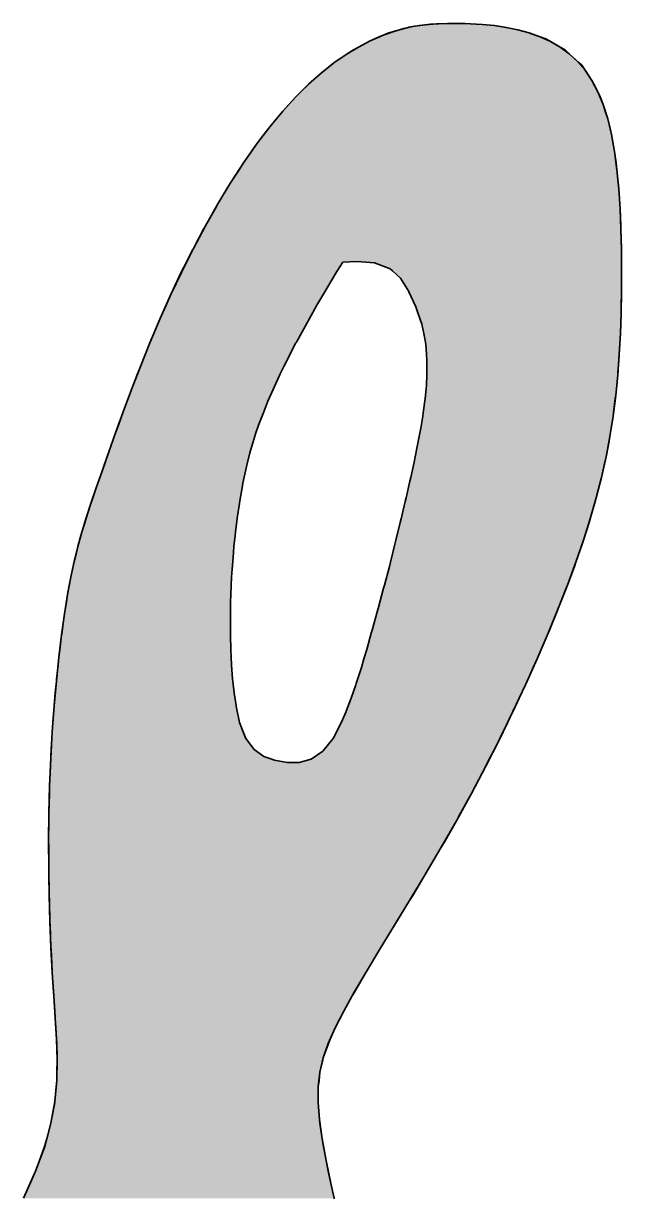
# Model space of a CAD drawing. Header units: inches. Extents: x -225 to -89, y -302 to -258.
# Drawn here: x -171.6922 to -171.4474, y -266.9865 to -266.508 of the extents above; entities that cross this region are included whole.
import ezdxf

# ---------------------------------------------------------------- set-up
doc = ezdxf.new("R2010")
doc.units = ezdxf.units.IN
doc.header["$MEASUREMENT"] = 0
doc.layers.add('A-Elev-Line-01', color=252, linetype='Continuous', lineweight=35)

# ---------------------------------------------------------------- blocks, each defined once
blk = doc.blocks.new('*U11')
at = {"color": 40, "linetype": 'Continuous'}
for p, q in [((-491.87, 1599.86), (-494.49, 1599.12)), ((-489.85, 1600.43), (-491.87, 1599.86)), ((-489.64, 1600.5), (-489.85, 1600.43)), ((-487.13, 1600.86), (-489.64, 1600.5)), ((-485.11, 1601.15), (-487.13, 1600.86)), ((-484.44, 1601.25), (-485.11, 1601.15)), ((-480.32, 1601.41), (-484.44, 1601.25)), ((-476.12, 1601.41), (-480.32, 1601.41)), ((-476.06, 1601.41), (-476.12, 1601.41)), ((-476.06, 1601.41), (-473.5, 1601.25)), ((-473.5, 1601.25), (-471.93, 1601.15)), ((-471.93, 1601.15), (-469.06, 1600.86)), ((-469.06, 1600.86), (-466.62, 1600.5)), ((-466.62, 1600.5), (-466.21, 1600.43)), ((-466.21, 1600.43), (-463.4, 1599.86)), ((-463.4, 1599.86), (-460.66, 1599.12)), ((-498.98, 1597.2), (-501.81, 1595.71)), ((-497.84, 1597.7), (-498.98, 1597.2)), ((-494.9, 1599), (-497.84, 1597.7)), ((-494.49, 1599.12), (-494.9, 1599)), ((-460.66, 1599.12), (-460.33, 1599)), ((-460.33, 1599), (-456.64, 1597.7)), ((-456.64, 1597.7), (-455.77, 1597.2)), ((-455.77, 1597.2), (-453.21, 1595.71)), ((-504.72, 1593.93), (-507.69, 1591.86)), ((-502.96, 1595), (-504.72, 1593.93)), ((-501.81, 1595.71), (-502.96, 1595)), ((-453.21, 1595.71), (-452, 1595)), ((-452, 1595), (-450.85, 1593.93)), ((-450.85, 1593.93), (-448.62, 1591.86)), ((-508.4, 1591.3), (-510.71, 1589.47)), ((-507.69, 1591.86), (-508.4, 1591.3)), ((-448.62, 1591.86), (-448.01, 1591.3)), ((-448.01, 1591.3), (-446.78, 1589.47)), ((-510.71, 1589.47), (-512.74, 1587.68)), ((-446.78, 1589.47), (-445.57, 1587.68)), ((-513.78, 1586.76), (-515.63, 1584.93)), ((-512.74, 1587.68), (-513.78, 1586.76)), ((-445.57, 1587.68), (-445.08, 1586.76)), ((-445.08, 1586.76), (-444.11, 1584.93)), ((-516.89, 1583.7), (-518.58, 1581.85)), ((-515.63, 1584.93), (-516.89, 1583.7)), ((-444.11, 1584.93), (-443.59, 1583.7)), ((-443.59, 1583.7), (-442.83, 1581.85)), ((-520.02, 1580.28), (-521.56, 1578.42)), ((-518.58, 1581.85), (-520.02, 1580.28)), ((-442.83, 1581.85), (-442.33, 1580.28)), ((-442.33, 1580.28), (-441.73, 1578.42)), ((-521.56, 1578.42), (-523.17, 1576.49)), ((-441.73, 1578.42), (-441.27, 1576.49)), ((-524.57, 1574.63), (-526.32, 1572.33)), ((-523.17, 1576.49), (-524.57, 1574.63)), ((-441.27, 1576.49), (-440.83, 1574.63)), ((-440.83, 1574.63), (-440.42, 1572.33)), ((-526.32, 1572.33), (-527.58, 1570.52)), ((-440.42, 1572.33), (-440.1, 1570.52)), ((-527.58, 1570.52), (-529.46, 1567.82)), ((-440.1, 1570.52), (-439.74, 1567.82)), ((-530.55, 1566.13), (-532.57, 1563)), ((-529.46, 1567.82), (-530.55, 1566.13)), ((-439.74, 1567.82), (-439.52, 1566.13)), ((-439.52, 1566.13), (-439.22, 1563)), ((-532.57, 1563), (-533.47, 1561.52)), ((-439.22, 1563), (-439.08, 1561.52)), ((-533.47, 1561.52), (-535.64, 1557.93)), ((-439.08, 1561.52), (-438.85, 1557.93)), ((-535.64, 1557.93), (-536.32, 1556.73)), ((-438.85, 1557.93), (-438.77, 1556.73)), ((-536.32, 1556.73), (-538.64, 1552.63)), ((-438.77, 1556.73), (-438.6, 1552.63)), ((-539.08, 1551.8), (-541.55, 1547.16)), ((-538.64, 1552.63), (-539.08, 1551.8)), ((-438.6, 1552.63), (-438.56, 1551.8)), ((-438.56, 1551.8), (-438.46, 1547.16)), ((-541.74, 1546.79), (-543.15, 1543.99)), ((-541.55, 1547.16), (-541.74, 1546.79)), ((-438.46, 1547.16), (-438.45, 1546.79)), ((-438.45, 1546.79), (-438.43, 1543.99)), ((-543.22, 1543.85), (-544.37, 1541.56)), ((-543.15, 1543.99), (-543.22, 1543.85)), ((-505.59, 1543.85), (-506.96, 1541.56)), ((-502.11, 1543.99), (-505.59, 1543.85)), ((-502.11, 1543.99), (-497.89, 1543.72)), ((-497.89, 1543.72), (-494.12, 1542.28)), ((-438.43, 1543.99), (-438.42, 1543.72)), ((-438.42, 1543.72), (-438.41, 1542.28)), ((-544.37, 1541.56), (-547.06, 1535.86)), ((-506.96, 1541.56), (-510.36, 1535.86)), ((-494.12, 1542.28), (-493.55, 1541.75)), ((-493.55, 1541.75), (-491.65, 1539.97)), ((-438.41, 1542.28), (-438.41, 1541.75)), ((-438.41, 1541.75), (-438.41, 1539.97)), ((-491.65, 1539.97), (-489.67, 1536.78)), ((-438.41, 1539.97), (-438.43, 1536.78)), ((-547.06, 1535.86), (-548.12, 1533.48)), ((-510.36, 1535.86), (-511.78, 1533.48)), ((-489.67, 1536.78), (-489.63, 1536.7)), ((-489.63, 1536.7), (-487.93, 1533.08)), ((-438.43, 1536.7), (-438.49, 1533.08)), ((-438.43, 1536.78), (-438.43, 1536.7)), ((-548.12, 1533.48), (-549.62, 1530.11)), ((-511.78, 1533.48), (-513.65, 1530.11)), ((-487.93, 1533.08), (-487.46, 1531.67)), ((-438.49, 1533.08), (-438.52, 1531.67)), ((-549.62, 1530.11), (-551.95, 1524.56)), ((-513.65, 1530.11), (-516.74, 1524.56)), ((-487.46, 1531.67), (-486.53, 1528.88)), ((-438.52, 1531.67), (-438.61, 1528.88)), ((-486.53, 1528.88), (-486.08, 1526.65)), ((-486.08, 1526.65), (-485.57, 1524.08)), ((-438.69, 1526.65), (-438.83, 1524.08)), ((-438.61, 1528.88), (-438.69, 1526.65)), ((-552.03, 1524.37), (-554.31, 1518.69)), ((-551.95, 1524.56), (-552.03, 1524.37)), ((-516.84, 1524.37), (-519.73, 1518.69)), ((-516.74, 1524.56), (-516.84, 1524.37)), ((-485.57, 1524.08), (-485.41, 1521.64)), ((-438.83, 1524.08), (-438.96, 1521.64)), ((-485.41, 1521.64), (-485.3, 1520.1)), ((-438.96, 1521.64), (-439.08, 1520.1)), ((-554.31, 1518.69), (-555, 1516.91)), ((-519.73, 1518.69), (-520.64, 1516.91)), ((-485.3, 1520.1), (-485.28, 1517.24)), ((-439.08, 1520.1), (-439.29, 1517.24)), ((-555, 1516.91), (-556.45, 1513.15)), ((-520.64, 1516.91), (-522.34, 1513.15)), ((-485.31, 1516.66), (-485.43, 1514.2)), ((-485.28, 1517.24), (-485.31, 1516.66)), ((-439.33, 1516.66), (-439.58, 1514.2)), ((-439.29, 1517.24), (-439.33, 1516.66)), ((-556.45, 1513.15), (-557.5, 1510.31)), ((-522.34, 1513.15), (-523.63, 1510.31)), ((-485.43, 1514.2), (-485.66, 1511.69)), ((-439.58, 1514.2), (-439.83, 1511.69)), ((-557.5, 1510.31), (-558.44, 1507.79)), ((-523.63, 1510.31), (-524.61, 1507.79)), ((-485.73, 1510.97), (-486.18, 1507.51)), ((-485.66, 1511.69), (-485.73, 1510.97)), ((-439.92, 1510.97), (-440.36, 1507.51)), ((-439.83, 1511.69), (-439.92, 1510.97)), ((-558.44, 1507.79), (-559.6, 1504.57)), ((-524.61, 1507.79), (-525.86, 1504.57)), ((-486.31, 1506.74), (-486.79, 1503.81)), ((-486.18, 1507.51), (-486.31, 1506.74)), ((-440.46, 1506.74), (-440.92, 1503.81)), ((-440.36, 1507.51), (-440.46, 1506.74)), ((-559.6, 1504.57), (-560.28, 1502.68)), ((-525.86, 1504.57), (-526.47, 1502.68)), ((-486.79, 1503.81), (-487.16, 1501.81)), ((-440.92, 1503.81), (-441.23, 1501.81)), ((-560.28, 1502.68), (-561.41, 1499.5)), ((-526.47, 1502.68), (-527.5, 1499.5)), ((-487.16, 1501.81), (-487.53, 1499.85)), ((-441.23, 1501.81), (-441.6, 1499.85)), ((-561.41, 1499.5), (-561.98, 1497.88)), ((-527.5, 1499.5), (-527.92, 1497.88)), ((-487.53, 1499.85), (-488.13, 1496.9)), ((-441.6, 1499.85), (-442.16, 1496.9)), ((-561.98, 1497.88), (-563.03, 1494.89)), ((-527.92, 1497.88), (-528.69, 1494.89)), ((-488.4, 1495.6), (-489.19, 1491.98)), ((-488.13, 1496.9), (-488.4, 1495.6)), ((-442.45, 1495.6), (-443.26, 1491.98)), ((-442.16, 1496.9), (-442.45, 1495.6)), ((-563.53, 1493.45), (-564.55, 1490.54)), ((-563.03, 1494.89), (-563.53, 1493.45)), ((-528.99, 1493.45), (-529.6, 1490.54)), ((-528.69, 1494.89), (-528.99, 1493.45)), ((-564.55, 1490.54), (-564.94, 1489.42)), ((-529.6, 1490.54), (-529.8, 1489.42)), ((-489.4, 1491.05), (-490.32, 1487.01)), ((-489.19, 1491.98), (-489.4, 1491.05)), ((-443.49, 1491.05), (-444.53, 1487.01)), ((-443.26, 1491.98), (-443.49, 1491.05)), ((-564.94, 1489.42), (-566.01, 1486.29)), ((-529.8, 1489.42), (-530.36, 1486.29)), ((-490.32, 1487.01), (-490.51, 1486.19)), ((-444.53, 1487.01), (-444.76, 1486.19)), ((-566.21, 1485.7), (-567.36, 1482.18)), ((-566.01, 1486.29), (-566.21, 1485.7)), ((-530.45, 1485.7), (-530.98, 1482.18)), ((-530.36, 1486.29), (-530.45, 1485.7)), ((-490.51, 1486.19), (-491.52, 1481.96)), ((-444.76, 1486.19), (-445.97, 1481.96)), ((-567.38, 1482.1), (-568.4, 1478.76)), ((-567.36, 1482.18), (-567.38, 1482.1)), ((-530.99, 1482.1), (-531.4, 1478.76)), ((-530.98, 1482.18), (-530.99, 1482.1)), ((-491.52, 1481.96), (-491.73, 1481.09)), ((-445.97, 1481.96), (-446.25, 1481.09)), ((-568.4, 1478.76), (-568.62, 1477.97)), ((-531.4, 1478.76), (-531.5, 1477.97)), ((-491.73, 1481.09), (-492.78, 1476.81)), ((-446.25, 1481.09), (-447.6, 1476.81)), ((-568.62, 1477.97), (-569.36, 1475.31)), ((-531.5, 1477.97), (-531.77, 1475.31)), ((-493.01, 1475.84), (-494.11, 1471.5)), ((-492.78, 1476.81), (-493.01, 1475.84)), ((-447.93, 1475.84), (-449.42, 1471.5)), ((-447.6, 1476.81), (-447.93, 1475.84)), ((-569.71, 1473.89), (-570.24, 1471.73)), ((-569.36, 1475.31), (-569.71, 1473.89)), ((-531.91, 1473.89), (-532.08, 1471.73)), ((-531.77, 1475.31), (-531.91, 1473.89)), ((-570.24, 1471.73), (-570.64, 1469.87)), ((-532.08, 1471.73), (-532.22, 1469.87)), ((-494.35, 1470.53), (-495.53, 1466.02)), ((-494.11, 1471.5), (-494.35, 1470.53)), ((-449.78, 1470.53), (-451.45, 1466.02)), ((-449.42, 1471.5), (-449.78, 1470.53)), ((-571.07, 1467.91), (-571.44, 1465.89)), ((-570.64, 1469.87), (-571.07, 1467.91)), ((-532.33, 1467.91), (-532.44, 1465.89)), ((-532.22, 1469.87), (-532.33, 1467.91)), ((-571.44, 1465.89), (-571.85, 1463.72)), ((-532.44, 1465.89), (-532.51, 1463.72)), ((-495.73, 1465.25), (-497.04, 1460.33)), ((-495.53, 1466.02), (-495.73, 1465.25)), ((-451.75, 1465.25), (-453.67, 1460.33)), ((-451.45, 1466.02), (-451.75, 1465.25)), ((-572.13, 1461.95), (-572.59, 1459.1)), ((-571.85, 1463.72), (-572.13, 1461.95)), ((-532.57, 1461.95), (-532.61, 1459.1)), ((-532.51, 1463.72), (-532.57, 1461.95)), ((-572.59, 1459.1), (-572.74, 1458.06)), ((-532.61, 1459.1), (-532.62, 1458.06)), ((-497.11, 1460.09), (-498.48, 1455.13)), ((-497.04, 1460.33), (-497.11, 1460.09)), ((-453.77, 1460.09), (-455.81, 1455.13)), ((-453.67, 1460.33), (-453.77, 1460.09)), ((-572.74, 1458.06), (-573.27, 1454.2)), ((-532.62, 1458.06), (-532.61, 1454.2)), ((-573.3, 1454.05), (-573.73, 1450.43)), ((-573.27, 1454.2), (-573.3, 1454.05)), ((-532.61, 1454.2), (-532.6, 1454.05)), ((-532.6, 1454.05), (-532.52, 1450.43)), ((-498.69, 1454.4), (-499.81, 1450.47)), ((-498.48, 1455.13), (-498.69, 1454.4)), ((-456.11, 1454.4), (-457.8, 1450.47)), ((-455.81, 1455.13), (-456.11, 1454.4)), ((-573.73, 1450.43), (-573.95, 1448.63)), ((-532.52, 1450.43), (-532.43, 1448.63)), ((-499.81, 1450.47), (-500.47, 1448.26)), ((-457.8, 1450.47), (-458.75, 1448.26)), ((-573.95, 1448.63), (-574.15, 1446.78)), ((-532.43, 1448.63), (-532.35, 1446.78)), ((-500.47, 1448.26), (-501.09, 1446.18)), ((-458.75, 1448.26), (-459.68, 1446.18)), ((-574.15, 1446.78), (-574.51, 1443.3)), ((-532.35, 1446.78), (-532.09, 1443.3)), ((-501.09, 1446.18), (-502.33, 1442.27)), ((-459.68, 1446.18), (-461.43, 1442.27)), ((-574.55, 1442.88), (-574.8, 1440.03)), ((-574.51, 1443.3), (-574.55, 1442.88)), ((-532.09, 1443.3), (-532.04, 1442.88)), ((-532.04, 1442.88), (-531.73, 1440.03)), ((-502.44, 1441.95), (-503.55, 1438.74)), ((-502.33, 1442.27), (-502.44, 1441.95)), ((-461.58, 1441.95), (-463.08, 1438.74)), ((-461.43, 1442.27), (-461.58, 1441.95)), ((-574.8, 1440.03), (-575.07, 1437.01)), ((-531.73, 1440.03), (-531.28, 1437.01)), ((-575.08, 1436.86), (-575.37, 1432.91)), ((-575.07, 1437.01), (-575.08, 1436.86)), ((-531.28, 1437.01), (-531.25, 1436.86)), ((-531.25, 1436.86), (-530.43, 1432.91)), ((-503.55, 1438.74), (-504.75, 1435.59)), ((-463.08, 1438.74), (-464.55, 1435.59)), ((-504.78, 1435.51), (-505.95, 1432.82)), ((-504.75, 1435.59), (-504.78, 1435.51)), ((-464.59, 1435.51), (-465.9, 1432.82)), ((-464.55, 1435.59), (-464.59, 1435.51)), ((-575.54, 1430.62), (-575.63, 1429)), ((-575.37, 1432.91), (-575.54, 1430.62)), ((-530.43, 1432.91), (-529.53, 1430.62)), ((-529.53, 1430.62), (-528.89, 1429)), ((-505.95, 1432.82), (-507.79, 1429.19)), ((-465.9, 1432.82), (-467.66, 1429.19)), ((-575.63, 1429), (-575.78, 1426.36)), ((-528.89, 1429), (-526.9, 1426.36)), ((-507.96, 1428.97), (-510.34, 1425.94)), ((-507.79, 1429.19), (-507.96, 1428.97)), ((-467.76, 1428.97), (-469.3, 1425.94)), ((-467.66, 1429.19), (-467.76, 1428.97)), ((-575.78, 1426.36), (-575.87, 1424.73)), ((-526.9, 1426.36), (-524.58, 1424.73)), ((-510.34, 1425.94), (-513.14, 1424.03)), ((-469.3, 1425.94), (-470.27, 1424.03)), ((-575.98, 1422.38), (-576.17, 1417.65)), ((-575.94, 1423.21), (-575.98, 1422.38)), ((-575.92, 1423.78), (-575.94, 1423.22)), ((-575.94, 1423.22), (-575.94, 1423.21)), ((-575.9, 1424.2), (-575.92, 1423.78)), ((-575.87, 1424.73), (-575.9, 1424.2)), ((-524.58, 1424.73), (-523.12, 1424.2)), ((-523.12, 1424.2), (-521.97, 1423.78)), ((-521.97, 1423.78), (-518.96, 1423.22)), ((-518.96, 1423.22), (-516.05, 1423.21)), ((-513.14, 1424.03), (-516.05, 1423.21)), ((-471.1, 1422.38), (-473.59, 1417.65)), ((-470.68, 1423.21), (-471.1, 1422.38)), ((-470.27, 1424.03), (-470.68, 1423.21)), ((-576.17, 1417.65), (-576.22, 1415.78)), ((-473.59, 1417.65), (-474.58, 1415.78)), ((-576.22, 1415.78), (-576.34, 1411.03)), ((-474.58, 1415.78), (-477.18, 1411.03)), ((-576.34, 1411.03), (-576.36, 1409.19)), ((-477.18, 1411.03), (-478.19, 1409.19)), ((-576.36, 1409.19), (-576.41, 1404.38)), ((-478.19, 1409.19), (-480.94, 1404.38)), ((-576.41, 1404.38), (-576.4, 1402.66)), ((-576.4, 1402.66), (-576.38, 1397.76)), ((-481.92, 1402.66), (-484.81, 1397.76)), ((-480.94, 1404.38), (-481.92, 1402.66)), ((-576.38, 1397.76), (-576.36, 1396.25)), ((-484.81, 1397.76), (-485.7, 1396.25)), ((-576.36, 1396.25), (-576.28, 1391.22)), ((-485.7, 1396.25), (-488.73, 1391.22)), ((-576.28, 1391.22), (-576.24, 1390.01)), ((-488.73, 1391.22), (-489.46, 1390.01)), ((-576.24, 1390.01), (-576.1, 1384.82)), ((-489.46, 1390.01), (-492.62, 1384.82)), ((-576.1, 1384.82), (-576.07, 1384)), ((-576.07, 1384), (-575.85, 1378.61)), ((-493.12, 1384), (-496.4, 1378.61)), ((-492.62, 1384.82), (-493.12, 1384)), ((-575.85, 1378.61), (-575.84, 1378.27)), ((-575.84, 1378.27), (-575.56, 1372.88)), ((-496.61, 1378.27), (-499.85, 1372.88)), ((-496.4, 1378.61), (-496.61, 1378.27)), ((-575.56, 1372.88), (-575.55, 1372.65)), ((-575.55, 1372.65), (-575.25, 1367.88)), ((-499.99, 1372.65), (-502.78, 1367.88)), ((-499.85, 1372.88), (-499.99, 1372.65)), ((-575.25, 1367.88), (-575.19, 1366.98)), ((-575.19, 1366.98), (-574.93, 1363.33)), ((-503.28, 1366.98), (-505.32, 1363.33)), ((-502.78, 1367.88), (-503.28, 1366.98)), ((-574.93, 1363.33), (-574.81, 1361.64)), ((-505.32, 1363.33), (-506.18, 1361.64)), ((-574.81, 1361.64), (-574.66, 1359.25)), ((-506.18, 1361.64), (-507.4, 1359.25)), ((-574.66, 1359.25), (-574.49, 1356.54)), ((-507.4, 1359.25), (-508.6, 1356.54)), ((-574.49, 1356.54), (-574.46, 1355.54)), ((-574.46, 1355.54), (-574.35, 1352.03)), ((-509.04, 1355.54), (-510.26, 1352.03)), ((-508.6, 1356.54), (-509.04, 1355.54)), ((-574.35, 1352.03), (-574.33, 1351.56)), ((-510.26, 1352.03), (-510.36, 1351.56)), ((-574.33, 1351.56), (-574.4, 1348.59)), ((-510.36, 1351.56), (-511.06, 1348.59)), ((-574.44, 1346.61), (-574.58, 1345.07)), ((-574.4, 1348.59), (-574.44, 1346.61)), ((-511.29, 1346.61), (-511.47, 1345.07)), ((-511.06, 1348.59), (-511.29, 1346.61)), ((-574.58, 1345.07), (-574.91, 1341.55)), ((-511.47, 1345.07), (-511.51, 1341.55)), ((-574.95, 1341.32), (-575.69, 1337.2)), ((-574.91, 1341.55), (-574.95, 1341.32)), ((-511.51, 1341.55), (-511.51, 1341.32)), ((-511.51, 1341.32), (-511.2, 1337.2)), ((-575.85, 1336.29), (-576.87, 1332.56)), ((-575.69, 1337.2), (-575.85, 1336.29)), ((-511.2, 1337.2), (-511.08, 1336.29)), ((-511.08, 1336.29), (-510.56, 1332.56)), ((-576.87, 1332.56), (-577.37, 1330.72)), ((-510.56, 1332.56), (-510.22, 1330.72)), ((-577.37, 1330.72), (-578.62, 1327.29)), ((-510.22, 1330.72), (-509.6, 1327.29)), ((-578.62, 1327.29), (-579.56, 1324.71)), ((-509.6, 1327.29), (-509.06, 1324.71)), ((-579.56, 1324.71), (-581.04, 1321.41)), ((-509.06, 1324.71), (-508.37, 1321.41)), ((-581.04, 1321.41), (-582.5, 1318.19)), ((-508.37, 1321.41), (-507.64, 1318.19))]:
    blk.add_line(p, q, dxfattribs=at)
for points in [[(-491.87, 1599.86), (-494.49, 1599.12), (-460.66, 1599.12)], [(-489.85, 1600.43), (-491.87, 1599.86), (-463.4, 1599.86)], [(-489.64, 1600.5), (-489.85, 1600.43), (-466.21, 1600.43)], [(-487.13, 1600.86), (-489.64, 1600.5), (-466.62, 1600.5)], [(-485.11, 1601.15), (-487.13, 1600.86), (-469.06, 1600.86)], [(-484.44, 1601.25), (-485.11, 1601.15), (-471.93, 1601.15)], [(-480.32, 1601.41), (-484.44, 1601.25), (-473.5, 1601.25)], [(-476.12, 1601.41), (-480.32, 1601.41), (-476.06, 1601.41)], [(-498.98, 1597.2), (-501.81, 1595.71), (-453.21, 1595.71)], [(-497.84, 1597.7), (-498.98, 1597.2), (-455.77, 1597.2)], [(-494.9, 1599), (-497.84, 1597.7), (-456.64, 1597.7)], [(-494.49, 1599.12), (-494.9, 1599), (-460.33, 1599)], [(-504.72, 1593.93), (-507.69, 1591.86), (-448.62, 1591.86)], [(-502.96, 1595), (-504.72, 1593.93), (-450.85, 1593.93)], [(-501.81, 1595.71), (-502.96, 1595), (-452, 1595)], [(-508.4, 1591.3), (-510.71, 1589.47), (-446.78, 1589.47)], [(-507.69, 1591.86), (-508.4, 1591.3), (-448.01, 1591.3)], [(-510.71, 1589.47), (-512.74, 1587.68), (-445.57, 1587.68)], [(-513.78, 1586.76), (-515.63, 1584.93), (-444.11, 1584.93)], [(-512.74, 1587.68), (-513.78, 1586.76), (-445.08, 1586.76)], [(-516.89, 1583.7), (-518.58, 1581.85), (-442.83, 1581.85)], [(-515.63, 1584.93), (-516.89, 1583.7), (-443.59, 1583.7)], [(-520.02, 1580.28), (-521.56, 1578.42), (-441.73, 1578.42)], [(-518.58, 1581.85), (-520.02, 1580.28), (-442.33, 1580.28)], [(-521.56, 1578.42), (-523.17, 1576.49), (-441.27, 1576.49)], [(-524.57, 1574.63), (-526.32, 1572.33), (-440.42, 1572.33)], [(-523.17, 1576.49), (-524.57, 1574.63), (-440.83, 1574.63)], [(-526.32, 1572.33), (-527.58, 1570.52), (-440.1, 1570.52)], [(-527.58, 1570.52), (-529.46, 1567.82), (-439.74, 1567.82)], [(-530.55, 1566.13), (-532.57, 1563), (-439.22, 1563)], [(-529.46, 1567.82), (-530.55, 1566.13), (-439.52, 1566.13)], [(-532.57, 1563), (-533.47, 1561.52), (-439.08, 1561.52)], [(-533.47, 1561.52), (-535.64, 1557.93), (-438.85, 1557.93)], [(-535.64, 1557.93), (-536.32, 1556.73), (-438.77, 1556.73)], [(-536.32, 1556.73), (-538.64, 1552.63), (-438.6, 1552.63)], [(-539.08, 1551.8), (-541.55, 1547.16), (-438.46, 1547.16)], [(-538.64, 1552.63), (-539.08, 1551.8), (-438.56, 1551.8)], [(-541.74, 1546.79), (-543.15, 1543.99), (-438.43, 1543.99)], [(-541.55, 1547.16), (-541.74, 1546.79), (-438.45, 1546.79)], [(-543.22, 1543.85), (-544.37, 1541.56), (-506.96, 1541.56)], [(-543.15, 1543.99), (-543.22, 1543.85), (-505.59, 1543.85)], [(-502.11, 1543.99), (-497.89, 1543.72), (-438.42, 1543.72)], [(-497.89, 1543.72), (-494.12, 1542.28), (-438.41, 1542.28)], [(-544.37, 1541.56), (-547.06, 1535.86), (-510.36, 1535.86)], [(-494.12, 1542.28), (-493.55, 1541.75), (-438.41, 1541.75)], [(-493.55, 1541.75), (-491.65, 1539.97), (-438.41, 1539.97)], [(-491.65, 1539.97), (-489.67, 1536.78), (-438.43, 1536.78)], [(-547.06, 1535.86), (-548.12, 1533.48), (-511.78, 1533.48)], [(-489.67, 1536.78), (-489.63, 1536.7), (-438.43, 1536.7)], [(-489.63, 1536.7), (-487.93, 1533.08), (-438.49, 1533.08)], [(-548.12, 1533.48), (-549.62, 1530.11), (-513.65, 1530.11)], [(-487.93, 1533.08), (-487.46, 1531.67), (-438.52, 1531.67)], [(-549.62, 1530.11), (-551.95, 1524.56), (-516.74, 1524.56)], [(-487.46, 1531.67), (-486.53, 1528.88), (-438.61, 1528.88)], [(-486.53, 1528.88), (-486.08, 1526.65), (-438.69, 1526.65)], [(-486.08, 1526.65), (-485.57, 1524.08), (-438.83, 1524.08)], [(-552.03, 1524.37), (-554.31, 1518.69), (-519.73, 1518.69)], [(-551.95, 1524.56), (-552.03, 1524.37), (-516.84, 1524.37)], [(-485.57, 1524.08), (-485.41, 1521.64), (-438.96, 1521.64)], [(-485.41, 1521.64), (-485.3, 1520.1), (-439.08, 1520.1)], [(-554.31, 1518.69), (-555, 1516.91), (-520.64, 1516.91)], [(-485.3, 1520.1), (-485.28, 1517.24), (-439.29, 1517.24)], [(-555, 1516.91), (-556.45, 1513.15), (-522.34, 1513.15)], [(-485.31, 1516.66), (-485.43, 1514.2), (-439.58, 1514.2)], [(-485.28, 1517.24), (-485.31, 1516.66), (-439.33, 1516.66)], [(-556.45, 1513.15), (-557.5, 1510.31), (-523.63, 1510.31)], [(-485.43, 1514.2), (-485.66, 1511.69), (-439.83, 1511.69)], [(-557.5, 1510.31), (-558.44, 1507.79), (-524.61, 1507.79)], [(-485.73, 1510.97), (-486.18, 1507.51), (-440.36, 1507.51)], [(-485.66, 1511.69), (-485.73, 1510.97), (-439.92, 1510.97)], [(-558.44, 1507.79), (-559.6, 1504.57), (-525.86, 1504.57)], [(-486.31, 1506.74), (-486.79, 1503.81), (-440.92, 1503.81)], [(-486.18, 1507.51), (-486.31, 1506.74), (-440.46, 1506.74)], [(-559.6, 1504.57), (-560.28, 1502.68), (-526.47, 1502.68)], [(-486.79, 1503.81), (-487.16, 1501.81), (-441.23, 1501.81)], [(-560.28, 1502.68), (-561.41, 1499.5), (-527.5, 1499.5)], [(-487.16, 1501.81), (-487.53, 1499.85), (-441.6, 1499.85)], [(-561.41, 1499.5), (-561.98, 1497.88), (-527.92, 1497.88)], [(-487.53, 1499.85), (-488.13, 1496.9), (-442.16, 1496.9)], [(-561.98, 1497.88), (-563.03, 1494.89), (-528.69, 1494.89)], [(-488.4, 1495.6), (-489.19, 1491.98), (-443.26, 1491.98)], [(-488.13, 1496.9), (-488.4, 1495.6), (-442.45, 1495.6)], [(-563.53, 1493.45), (-564.55, 1490.54), (-529.6, 1490.54)], [(-563.03, 1494.89), (-563.53, 1493.45), (-528.99, 1493.45)], [(-564.55, 1490.54), (-564.94, 1489.42), (-529.8, 1489.42)], [(-489.4, 1491.05), (-490.32, 1487.01), (-444.53, 1487.01)], [(-489.19, 1491.98), (-489.4, 1491.05), (-443.49, 1491.05)], [(-564.94, 1489.42), (-566.01, 1486.29), (-530.36, 1486.29)], [(-490.32, 1487.01), (-490.51, 1486.19), (-444.76, 1486.19)], [(-566.21, 1485.7), (-567.36, 1482.18), (-530.98, 1482.18)], [(-566.01, 1486.29), (-566.21, 1485.7), (-530.45, 1485.7)], [(-490.51, 1486.19), (-491.52, 1481.96), (-445.97, 1481.96)], [(-567.38, 1482.1), (-568.4, 1478.76), (-531.4, 1478.76)], [(-567.36, 1482.18), (-567.38, 1482.1), (-530.99, 1482.1)], [(-491.52, 1481.96), (-491.73, 1481.09), (-446.25, 1481.09)], [(-568.4, 1478.76), (-568.62, 1477.97), (-531.5, 1477.97)], [(-491.73, 1481.09), (-492.78, 1476.81), (-447.6, 1476.81)], [(-568.62, 1477.97), (-569.36, 1475.31), (-531.77, 1475.31)], [(-493.01, 1475.84), (-494.11, 1471.5), (-449.42, 1471.5)], [(-492.78, 1476.81), (-493.01, 1475.84), (-447.93, 1475.84)], [(-569.71, 1473.89), (-570.24, 1471.73), (-532.08, 1471.73)], [(-569.36, 1475.31), (-569.71, 1473.89), (-531.91, 1473.89)], [(-570.24, 1471.73), (-570.64, 1469.87), (-532.22, 1469.87)], [(-494.35, 1470.53), (-495.53, 1466.02), (-451.45, 1466.02)], [(-494.11, 1471.5), (-494.35, 1470.53), (-449.78, 1470.53)], [(-571.07, 1467.91), (-571.44, 1465.89), (-532.44, 1465.89)], [(-570.64, 1469.87), (-571.07, 1467.91), (-532.33, 1467.91)], [(-571.44, 1465.89), (-571.85, 1463.72), (-532.51, 1463.72)], [(-495.73, 1465.25), (-497.04, 1460.33), (-453.67, 1460.33)], [(-495.53, 1466.02), (-495.73, 1465.25), (-451.75, 1465.25)], [(-572.13, 1461.95), (-572.59, 1459.1), (-532.61, 1459.1)], [(-571.85, 1463.72), (-572.13, 1461.95), (-532.57, 1461.95)], [(-572.59, 1459.1), (-572.74, 1458.06), (-532.62, 1458.06)], [(-497.11, 1460.09), (-498.48, 1455.13), (-455.81, 1455.13)], [(-497.04, 1460.33), (-497.11, 1460.09), (-453.77, 1460.09)], [(-572.74, 1458.06), (-573.27, 1454.2), (-532.61, 1454.2)], [(-573.3, 1454.05), (-573.73, 1450.43), (-532.52, 1450.43)], [(-573.27, 1454.2), (-573.3, 1454.05), (-532.6, 1454.05)], [(-498.69, 1454.4), (-499.81, 1450.47), (-457.8, 1450.47)], [(-498.48, 1455.13), (-498.69, 1454.4), (-456.11, 1454.4)], [(-573.73, 1450.43), (-573.95, 1448.63), (-532.43, 1448.63)], [(-499.81, 1450.47), (-500.47, 1448.26), (-458.75, 1448.26)], [(-573.95, 1448.63), (-574.15, 1446.78), (-532.35, 1446.78)], [(-500.47, 1448.26), (-501.09, 1446.18), (-459.68, 1446.18)], [(-574.15, 1446.78), (-574.51, 1443.3), (-532.09, 1443.3)], [(-501.09, 1446.18), (-502.33, 1442.27), (-461.43, 1442.27)], [(-574.55, 1442.88), (-574.8, 1440.03), (-531.73, 1440.03)], [(-574.51, 1443.3), (-574.55, 1442.88), (-532.04, 1442.88)], [(-502.44, 1441.95), (-503.55, 1438.74), (-463.08, 1438.74)], [(-502.33, 1442.27), (-502.44, 1441.95), (-461.58, 1441.95)], [(-574.8, 1440.03), (-575.07, 1437.01), (-531.28, 1437.01)], [(-575.08, 1436.86), (-575.37, 1432.91), (-530.43, 1432.91)], [(-575.07, 1437.01), (-575.08, 1436.86), (-531.25, 1436.86)], [(-503.55, 1438.74), (-504.75, 1435.59), (-464.55, 1435.59)], [(-504.78, 1435.51), (-505.95, 1432.82), (-465.9, 1432.82)], [(-504.75, 1435.59), (-504.78, 1435.51), (-464.59, 1435.51)], [(-575.54, 1430.62), (-575.63, 1429), (-528.89, 1429)], [(-575.37, 1432.91), (-575.54, 1430.62), (-529.53, 1430.62)], [(-505.95, 1432.82), (-507.79, 1429.19), (-467.66, 1429.19)], [(-575.63, 1429), (-575.78, 1426.36), (-526.9, 1426.36)], [(-507.96, 1428.97), (-510.34, 1425.94), (-469.3, 1425.94)], [(-507.79, 1429.19), (-507.96, 1428.97), (-467.76, 1428.97)], [(-575.78, 1426.36), (-575.87, 1424.73), (-524.58, 1424.73)], [(-510.34, 1425.94), (-513.14, 1424.03), (-470.27, 1424.03)], [(-575.98, 1422.38), (-576.17, 1417.65), (-473.59, 1417.65)], [(-575.94, 1423.21), (-575.98, 1422.38), (-471.1, 1422.38)], [(-575.92, 1423.78), (-575.94, 1423.22), (-518.96, 1423.22)], [(-575.94, 1423.22), (-575.94, 1423.21), (-516.05, 1423.21)], [(-575.9, 1424.2), (-575.92, 1423.78), (-521.97, 1423.78)], [(-575.87, 1424.73), (-575.9, 1424.2), (-523.12, 1424.2)], [(-513.14, 1424.03), (-516.05, 1423.21), (-470.68, 1423.21)], [(-576.17, 1417.65), (-576.22, 1415.78), (-474.58, 1415.78)], [(-576.22, 1415.78), (-576.34, 1411.03), (-477.18, 1411.03)], [(-576.34, 1411.03), (-576.36, 1409.19), (-478.19, 1409.19)], [(-576.36, 1409.19), (-576.41, 1404.38), (-480.94, 1404.38)], [(-576.41, 1404.38), (-576.4, 1402.66), (-481.92, 1402.66)], [(-576.4, 1402.66), (-576.38, 1397.76), (-484.81, 1397.76)], [(-576.38, 1397.76), (-576.36, 1396.25), (-485.7, 1396.25)], [(-576.36, 1396.25), (-576.28, 1391.22), (-488.73, 1391.22)], [(-576.28, 1391.22), (-576.24, 1390.01), (-489.46, 1390.01)], [(-576.24, 1390.01), (-576.1, 1384.82), (-492.62, 1384.82)], [(-576.1, 1384.82), (-576.07, 1384), (-493.12, 1384)], [(-576.07, 1384), (-575.85, 1378.61), (-496.4, 1378.61)], [(-575.85, 1378.61), (-575.84, 1378.27), (-496.61, 1378.27)], [(-575.84, 1378.27), (-575.56, 1372.88), (-499.85, 1372.88)], [(-575.56, 1372.88), (-575.55, 1372.65), (-499.99, 1372.65)], [(-575.55, 1372.65), (-575.25, 1367.88), (-502.78, 1367.88)], [(-575.25, 1367.88), (-575.19, 1366.98), (-503.28, 1366.98)], [(-575.19, 1366.98), (-574.93, 1363.33), (-505.32, 1363.33)], [(-574.93, 1363.33), (-574.81, 1361.64), (-506.18, 1361.64)], [(-574.81, 1361.64), (-574.66, 1359.25), (-507.4, 1359.25)], [(-574.66, 1359.25), (-574.49, 1356.54), (-508.6, 1356.54)], [(-574.49, 1356.54), (-574.46, 1355.54), (-509.04, 1355.54)], [(-574.46, 1355.54), (-574.35, 1352.03), (-510.26, 1352.03)], [(-574.35, 1352.03), (-574.33, 1351.56), (-510.36, 1351.56)], [(-574.33, 1351.56), (-574.4, 1348.59), (-511.06, 1348.59)], [(-574.44, 1346.61), (-574.58, 1345.07), (-511.47, 1345.07)], [(-574.4, 1348.59), (-574.44, 1346.61), (-511.29, 1346.61)], [(-574.58, 1345.07), (-574.91, 1341.55), (-511.51, 1341.55)], [(-574.95, 1341.32), (-575.69, 1337.2), (-511.2, 1337.2)], [(-574.91, 1341.55), (-574.95, 1341.32), (-511.51, 1341.32)], [(-575.85, 1336.29), (-576.87, 1332.56), (-510.56, 1332.56)], [(-575.69, 1337.2), (-575.85, 1336.29), (-511.08, 1336.29)], [(-576.87, 1332.56), (-577.37, 1330.72), (-510.22, 1330.72)], [(-577.37, 1330.72), (-578.62, 1327.29), (-509.6, 1327.29)], [(-578.62, 1327.29), (-579.56, 1324.71), (-509.06, 1324.71)], [(-579.56, 1324.71), (-581.04, 1321.41), (-508.37, 1321.41)], [(-581.04, 1321.41), (-582.5, 1318.19), (-507.64, 1318.19)]]:
    blk.add_solid(points, dxfattribs=at)
at = {"color": 40, "linetype": 'Continuous', "extrusion": (0, 0, -1)}
for points in [[(491.87, 1599.86), (463.4, 1599.86), (460.66, 1599.12)], [(489.85, 1600.43), (466.21, 1600.43), (463.4, 1599.86)], [(489.64, 1600.5), (466.62, 1600.5), (466.21, 1600.43)], [(487.13, 1600.86), (469.06, 1600.86), (466.62, 1600.5)], [(485.11, 1601.15), (471.93, 1601.15), (469.06, 1600.86)], [(484.44, 1601.25), (473.5, 1601.25), (471.93, 1601.15)], [(480.32, 1601.41), (476.06, 1601.41), (473.5, 1601.25)], [(498.98, 1597.2), (455.77, 1597.2), (453.21, 1595.71)], [(497.84, 1597.7), (456.64, 1597.7), (455.77, 1597.2)], [(494.9, 1599), (460.33, 1599), (456.64, 1597.7)], [(494.49, 1599.12), (460.66, 1599.12), (460.33, 1599)], [(504.72, 1593.93), (450.85, 1593.93), (448.62, 1591.86)], [(502.96, 1595), (452, 1595), (450.85, 1593.93)], [(501.81, 1595.71), (453.21, 1595.71), (452, 1595)], [(508.4, 1591.3), (448.01, 1591.3), (446.78, 1589.47)], [(507.69, 1591.86), (448.62, 1591.86), (448.01, 1591.3)], [(510.71, 1589.47), (446.78, 1589.47), (445.57, 1587.68)], [(513.78, 1586.76), (445.08, 1586.76), (444.11, 1584.93)], [(512.74, 1587.68), (445.57, 1587.68), (445.08, 1586.76)], [(516.89, 1583.7), (443.59, 1583.7), (442.83, 1581.85)], [(515.63, 1584.93), (444.11, 1584.93), (443.59, 1583.7)], [(520.02, 1580.28), (442.33, 1580.28), (441.73, 1578.42)], [(518.58, 1581.85), (442.83, 1581.85), (442.33, 1580.28)], [(521.56, 1578.42), (441.73, 1578.42), (441.27, 1576.49)], [(524.57, 1574.63), (440.83, 1574.63), (440.42, 1572.33)], [(523.17, 1576.49), (441.27, 1576.49), (440.83, 1574.63)], [(526.32, 1572.33), (440.42, 1572.33), (440.1, 1570.52)], [(527.58, 1570.52), (440.1, 1570.52), (439.74, 1567.82)], [(530.55, 1566.13), (439.52, 1566.13), (439.22, 1563)], [(529.46, 1567.82), (439.74, 1567.82), (439.52, 1566.13)], [(532.57, 1563), (439.22, 1563), (439.08, 1561.52)], [(533.47, 1561.52), (439.08, 1561.52), (438.85, 1557.93)], [(535.64, 1557.93), (438.85, 1557.93), (438.77, 1556.73)], [(536.32, 1556.73), (438.77, 1556.73), (438.6, 1552.63)], [(539.08, 1551.8), (438.56, 1551.8), (438.46, 1547.16)], [(538.64, 1552.63), (438.6, 1552.63), (438.56, 1551.8)], [(541.74, 1546.79), (438.45, 1546.79), (438.43, 1543.99)], [(541.55, 1547.16), (438.46, 1547.16), (438.45, 1546.79)], [(543.22, 1543.85), (505.59, 1543.85), (506.96, 1541.56)], [(543.15, 1543.99), (502.11, 1543.99), (505.59, 1543.85)], [(502.11, 1543.99), (438.43, 1543.99), (438.42, 1543.72)], [(497.89, 1543.72), (438.42, 1543.72), (438.41, 1542.28)], [(544.37, 1541.56), (506.96, 1541.56), (510.36, 1535.86)], [(494.12, 1542.28), (438.41, 1542.28), (438.41, 1541.75)], [(493.55, 1541.75), (438.41, 1541.75), (438.41, 1539.97)], [(491.65, 1539.97), (438.41, 1539.97), (438.43, 1536.78)], [(547.06, 1535.86), (510.36, 1535.86), (511.78, 1533.48)], [(489.67, 1536.78), (438.43, 1536.78), (438.43, 1536.7)], [(489.63, 1536.7), (438.43, 1536.7), (438.49, 1533.08)], [(548.12, 1533.48), (511.78, 1533.48), (513.65, 1530.11)], [(487.93, 1533.08), (438.49, 1533.08), (438.52, 1531.67)], [(549.62, 1530.11), (513.65, 1530.11), (516.74, 1524.56)], [(487.46, 1531.67), (438.52, 1531.67), (438.61, 1528.88)], [(486.53, 1528.88), (438.61, 1528.88), (438.69, 1526.65)], [(486.08, 1526.65), (438.69, 1526.65), (438.83, 1524.08)], [(552.03, 1524.37), (516.84, 1524.37), (519.73, 1518.69)], [(551.95, 1524.56), (516.74, 1524.56), (516.84, 1524.37)], [(485.57, 1524.08), (438.83, 1524.08), (438.96, 1521.64)], [(485.41, 1521.64), (438.96, 1521.64), (439.08, 1520.1)], [(554.31, 1518.69), (519.73, 1518.69), (520.64, 1516.91)], [(485.3, 1520.1), (439.08, 1520.1), (439.29, 1517.24)], [(555, 1516.91), (520.64, 1516.91), (522.34, 1513.15)], [(485.31, 1516.66), (439.33, 1516.66), (439.58, 1514.2)], [(485.28, 1517.24), (439.29, 1517.24), (439.33, 1516.66)], [(556.45, 1513.15), (522.34, 1513.15), (523.63, 1510.31)], [(485.43, 1514.2), (439.58, 1514.2), (439.83, 1511.69)], [(557.5, 1510.31), (523.63, 1510.31), (524.61, 1507.79)], [(485.73, 1510.97), (439.92, 1510.97), (440.36, 1507.51)], [(485.66, 1511.69), (439.83, 1511.69), (439.92, 1510.97)], [(558.44, 1507.79), (524.61, 1507.79), (525.86, 1504.57)], [(486.31, 1506.74), (440.46, 1506.74), (440.92, 1503.81)], [(486.18, 1507.51), (440.36, 1507.51), (440.46, 1506.74)], [(559.6, 1504.57), (525.86, 1504.57), (526.47, 1502.68)], [(486.79, 1503.81), (440.92, 1503.81), (441.23, 1501.81)], [(560.28, 1502.68), (526.47, 1502.68), (527.5, 1499.5)], [(487.16, 1501.81), (441.23, 1501.81), (441.6, 1499.85)], [(561.41, 1499.5), (527.5, 1499.5), (527.92, 1497.88)], [(487.53, 1499.85), (441.6, 1499.85), (442.16, 1496.9)], [(561.98, 1497.88), (527.92, 1497.88), (528.69, 1494.89)], [(488.4, 1495.6), (442.45, 1495.6), (443.26, 1491.98)], [(488.13, 1496.9), (442.16, 1496.9), (442.45, 1495.6)], [(563.53, 1493.45), (528.99, 1493.45), (529.6, 1490.54)], [(563.03, 1494.89), (528.69, 1494.89), (528.99, 1493.45)], [(564.55, 1490.54), (529.6, 1490.54), (529.8, 1489.42)], [(489.4, 1491.05), (443.49, 1491.05), (444.53, 1487.01)], [(489.19, 1491.98), (443.26, 1491.98), (443.49, 1491.05)], [(564.94, 1489.42), (529.8, 1489.42), (530.36, 1486.29)], [(490.32, 1487.01), (444.53, 1487.01), (444.76, 1486.19)], [(566.21, 1485.7), (530.45, 1485.7), (530.98, 1482.18)], [(566.01, 1486.29), (530.36, 1486.29), (530.45, 1485.7)], [(490.51, 1486.19), (444.76, 1486.19), (445.97, 1481.96)], [(567.38, 1482.1), (530.99, 1482.1), (531.4, 1478.76)], [(567.36, 1482.18), (530.98, 1482.18), (530.99, 1482.1)], [(491.52, 1481.96), (445.97, 1481.96), (446.25, 1481.09)], [(568.4, 1478.76), (531.4, 1478.76), (531.5, 1477.97)], [(491.73, 1481.09), (446.25, 1481.09), (447.6, 1476.81)], [(568.62, 1477.97), (531.5, 1477.97), (531.77, 1475.31)], [(493.01, 1475.84), (447.93, 1475.84), (449.42, 1471.5)], [(492.78, 1476.81), (447.6, 1476.81), (447.93, 1475.84)], [(569.71, 1473.89), (531.91, 1473.89), (532.08, 1471.73)], [(569.36, 1475.31), (531.77, 1475.31), (531.91, 1473.89)], [(570.24, 1471.73), (532.08, 1471.73), (532.22, 1469.87)], [(494.35, 1470.53), (449.78, 1470.53), (451.45, 1466.02)], [(494.11, 1471.5), (449.42, 1471.5), (449.78, 1470.53)], [(571.07, 1467.91), (532.33, 1467.91), (532.44, 1465.89)], [(570.64, 1469.87), (532.22, 1469.87), (532.33, 1467.91)], [(571.44, 1465.89), (532.44, 1465.89), (532.51, 1463.72)], [(495.73, 1465.25), (451.75, 1465.25), (453.67, 1460.33)], [(495.53, 1466.02), (451.45, 1466.02), (451.75, 1465.25)], [(572.13, 1461.95), (532.57, 1461.95), (532.61, 1459.1)], [(571.85, 1463.72), (532.51, 1463.72), (532.57, 1461.95)], [(572.59, 1459.1), (532.61, 1459.1), (532.62, 1458.06)], [(497.11, 1460.09), (453.77, 1460.09), (455.81, 1455.13)], [(497.04, 1460.33), (453.67, 1460.33), (453.77, 1460.09)], [(572.74, 1458.06), (532.62, 1458.06), (532.61, 1454.2)], [(573.3, 1454.05), (532.6, 1454.05), (532.52, 1450.43)], [(573.27, 1454.2), (532.61, 1454.2), (532.6, 1454.05)], [(498.69, 1454.4), (456.11, 1454.4), (457.8, 1450.47)], [(498.48, 1455.13), (455.81, 1455.13), (456.11, 1454.4)], [(573.73, 1450.43), (532.52, 1450.43), (532.43, 1448.63)], [(499.81, 1450.47), (457.8, 1450.47), (458.75, 1448.26)], [(573.95, 1448.63), (532.43, 1448.63), (532.35, 1446.78)], [(500.47, 1448.26), (458.75, 1448.26), (459.68, 1446.18)], [(574.15, 1446.78), (532.35, 1446.78), (532.09, 1443.3)], [(501.09, 1446.18), (459.68, 1446.18), (461.43, 1442.27)], [(574.55, 1442.88), (532.04, 1442.88), (531.73, 1440.03)], [(574.51, 1443.3), (532.09, 1443.3), (532.04, 1442.88)], [(502.44, 1441.95), (461.58, 1441.95), (463.08, 1438.74)], [(502.33, 1442.27), (461.43, 1442.27), (461.58, 1441.95)], [(574.8, 1440.03), (531.73, 1440.03), (531.28, 1437.01)], [(575.08, 1436.86), (531.25, 1436.86), (530.43, 1432.91)], [(575.07, 1437.01), (531.28, 1437.01), (531.25, 1436.86)], [(503.55, 1438.74), (463.08, 1438.74), (464.55, 1435.59)], [(504.78, 1435.51), (464.59, 1435.51), (465.9, 1432.82)], [(504.75, 1435.59), (464.55, 1435.59), (464.59, 1435.51)], [(575.54, 1430.62), (529.53, 1430.62), (528.89, 1429)], [(575.37, 1432.91), (530.43, 1432.91), (529.53, 1430.62)], [(505.95, 1432.82), (465.9, 1432.82), (467.66, 1429.19)], [(575.63, 1429), (528.89, 1429), (526.9, 1426.36)], [(507.96, 1428.97), (467.76, 1428.97), (469.3, 1425.94)], [(507.79, 1429.19), (467.66, 1429.19), (467.76, 1428.97)], [(575.78, 1426.36), (526.9, 1426.36), (524.58, 1424.73)], [(510.34, 1425.94), (469.3, 1425.94), (470.27, 1424.03)], [(575.98, 1422.38), (471.1, 1422.38), (473.59, 1417.65)], [(575.94, 1423.22), (518.96, 1423.22), (516.05, 1423.21)], [(575.94, 1423.21), (470.68, 1423.21), (471.1, 1422.38)], [(575.92, 1423.78), (521.97, 1423.78), (518.96, 1423.22)], [(575.9, 1424.2), (523.12, 1424.2), (521.97, 1423.78)], [(575.87, 1424.73), (524.58, 1424.73), (523.12, 1424.2)], [(513.14, 1424.03), (470.27, 1424.03), (470.68, 1423.21)], [(576.17, 1417.65), (473.59, 1417.65), (474.58, 1415.78)], [(576.22, 1415.78), (474.58, 1415.78), (477.18, 1411.03)], [(576.34, 1411.03), (477.18, 1411.03), (478.19, 1409.19)], [(576.36, 1409.19), (478.19, 1409.19), (480.94, 1404.38)], [(576.41, 1404.38), (480.94, 1404.38), (481.92, 1402.66)], [(576.4, 1402.66), (481.92, 1402.66), (484.81, 1397.76)], [(576.38, 1397.76), (484.81, 1397.76), (485.7, 1396.25)], [(576.36, 1396.25), (485.7, 1396.25), (488.73, 1391.22)], [(576.28, 1391.22), (488.73, 1391.22), (489.46, 1390.01)], [(576.24, 1390.01), (489.46, 1390.01), (492.62, 1384.82)], [(576.1, 1384.82), (492.62, 1384.82), (493.12, 1384)], [(576.07, 1384), (493.12, 1384), (496.4, 1378.61)], [(575.85, 1378.61), (496.4, 1378.61), (496.61, 1378.27)], [(575.84, 1378.27), (496.61, 1378.27), (499.85, 1372.88)], [(575.56, 1372.88), (499.85, 1372.88), (499.99, 1372.65)], [(575.55, 1372.65), (499.99, 1372.65), (502.78, 1367.88)], [(575.25, 1367.88), (502.78, 1367.88), (503.28, 1366.98)], [(575.19, 1366.98), (503.28, 1366.98), (505.32, 1363.33)], [(574.93, 1363.33), (505.32, 1363.33), (506.18, 1361.64)], [(574.81, 1361.64), (506.18, 1361.64), (507.4, 1359.25)], [(574.66, 1359.25), (507.4, 1359.25), (508.6, 1356.54)], [(574.49, 1356.54), (508.6, 1356.54), (509.04, 1355.54)], [(574.46, 1355.54), (509.04, 1355.54), (510.26, 1352.03)], [(574.35, 1352.03), (510.26, 1352.03), (510.36, 1351.56)], [(574.33, 1351.56), (510.36, 1351.56), (511.06, 1348.59)], [(574.44, 1346.61), (511.29, 1346.61), (511.47, 1345.07)], [(574.4, 1348.59), (511.06, 1348.59), (511.29, 1346.61)], [(574.58, 1345.07), (511.47, 1345.07), (511.51, 1341.55)], [(574.95, 1341.32), (511.51, 1341.32), (511.2, 1337.2)], [(574.91, 1341.55), (511.51, 1341.55), (511.51, 1341.32)], [(575.85, 1336.29), (511.08, 1336.29), (510.56, 1332.56)], [(575.69, 1337.2), (511.2, 1337.2), (511.08, 1336.29)], [(576.87, 1332.56), (510.56, 1332.56), (510.22, 1330.72)], [(577.37, 1330.72), (510.22, 1330.72), (509.6, 1327.29)], [(578.62, 1327.29), (509.6, 1327.29), (509.06, 1324.71)], [(579.56, 1324.71), (509.06, 1324.71), (508.37, 1321.41)], [(581.04, 1321.41), (508.37, 1321.41), (507.64, 1318.19)]]:
    blk.add_solid(points, dxfattribs=at)
blk = doc.blocks.new('144')
at = {"color": 40}
blk.add_lwpolyline([(-318.76155, 40.52223), (-318.76402, 40.53311), (-318.76611, 40.54308), (-318.76774, 40.55204), (-318.76884, 40.55993), (-318.76936, 40.56693), (-318.76929, 40.5733), (-318.76859, 40.57928), (-318.76723, 40.58512), (-318.76517, 40.59108), (-318.76238, 40.59739), (-318.75884, 40.60432), (-318.75453, 40.61205), (-318.74955, 40.62054), (-318.74404, 40.6297), (-318.73811, 40.63944), (-318.73189, 40.64965), (-318.72551, 40.66026), (-318.71909, 40.67115), (-318.71276, 40.68223), (-318.70661, 40.69342), (-318.7007, 40.70465), (-318.69503, 40.71585), (-318.68964, 40.72695), (-318.68453, 40.73789), (-318.67972, 40.74861), (-318.67524, 40.75904), (-318.67109, 40.76912), (-318.66731, 40.77879), (-318.66388, 40.78811), (-318.66078, 40.79711), (-318.65801, 40.80588), (-318.65555, 40.81445), (-318.6534, 40.82289), (-318.65154, 40.83125), (-318.64996, 40.83959), (-318.64864, 40.84797), (-318.64758, 40.85638), (-318.64673, 40.86482), (-318.6461, 40.87329), (-318.64564, 40.88179), (-318.64535, 40.89032), (-318.64519, 40.89887), (-318.64516, 40.90744), (-318.64523, 40.91602), (-318.64543, 40.92453), (-318.64578, 40.9329), (-318.64631, 40.94104), (-318.64705, 40.94888), (-318.64803, 40.95633), (-318.64927, 40.96331), (-318.65081, 40.96975), (-318.65267, 40.97558), (-318.65484, 40.98081), (-318.65733, 40.98548), (-318.66012, 40.98961), (-318.66321, 40.99324), (-318.6666, 40.99639), (-318.67028, 40.99911), (-318.67425, 41.00141), (-318.67849, 41.00334), (-318.68296, 41.00492), (-318.68761, 41.00618), (-318.69239, 41.00715), (-318.69724, 41.00787), (-318.70211, 41.00837), (-318.70696, 41.00867), (-318.71172, 41.00881), (-318.71637, 41.00881), (-318.72092, 41.00863), (-318.7254, 41.00824), (-318.72986, 41.0076), (-318.73432, 41.00665), (-318.73881, 41.00538), (-318.74339, 41.00372), (-318.74807, 41.00165), (-318.75288, 40.99912), (-318.75782, 40.99611), (-318.76286, 40.99258), (-318.768, 40.98853), (-318.77322, 40.98391), (-318.77849, 40.97872), (-318.78381, 40.97291), (-318.78916, 40.96648), (-318.79452, 40.9594), (-318.79986, 40.95174), (-318.80514, 40.94356), (-318.81035, 40.93494), (-318.81545, 40.92594), (-318.8204, 40.91665), (-318.82518, 40.90712), (-318.82976, 40.89744), (-318.8341, 40.88767), (-318.83821, 40.87792), (-318.84208, 40.86828), (-318.8457, 40.85886), (-318.84909, 40.84976), (-318.85222, 40.84108), (-318.85511, 40.83292), (-318.85774, 40.82539), (-318.86013, 40.81853), (-318.86229, 40.81222), (-318.86424, 40.80624), (-318.86602, 40.80043), (-318.86765, 40.79457), (-318.86915, 40.78849), (-318.87054, 40.78199), (-318.87187, 40.77488), (-318.87313, 40.76702), (-318.87433, 40.75844), (-318.87545, 40.74924), (-318.87647, 40.73948), (-318.87737, 40.72925), (-318.87814, 40.71864), (-318.87876, 40.70774), (-318.87922, 40.69661), (-318.8795, 40.68536), (-318.87962, 40.67406), (-318.87958, 40.66281), (-318.8794, 40.65171), (-318.87909, 40.64084), (-318.87868, 40.63029), (-318.87816, 40.62015), (-318.87756, 40.61052), (-318.87691, 40.60145), (-318.87636, 40.59278), (-318.87609, 40.58433), (-318.87627, 40.5759), (-318.87707, 40.56732), (-318.87867, 40.55839), (-318.88125, 40.54891), (-318.88497, 40.5387), (-318.88996, 40.52762)], dxfattribs=at)
at = {"color": 40, "linetype": 'Continuous', "xscale": 0.0016989692132326, "yscale": 0.0016989692132326, "zscale": 0.0016989692132326}
blk.add_blockref('*U11', (-317.90032, 38.28806), dxfattribs=at)

msp = doc.modelspace()

# ---------------------------------------------------------------- block references
at = {"layer": 'A-Elev-Line-01'}
msp.add_blockref('144', (147.19772, -307.51684), dxfattribs=at)

doc.saveas('drawing.dxf')
